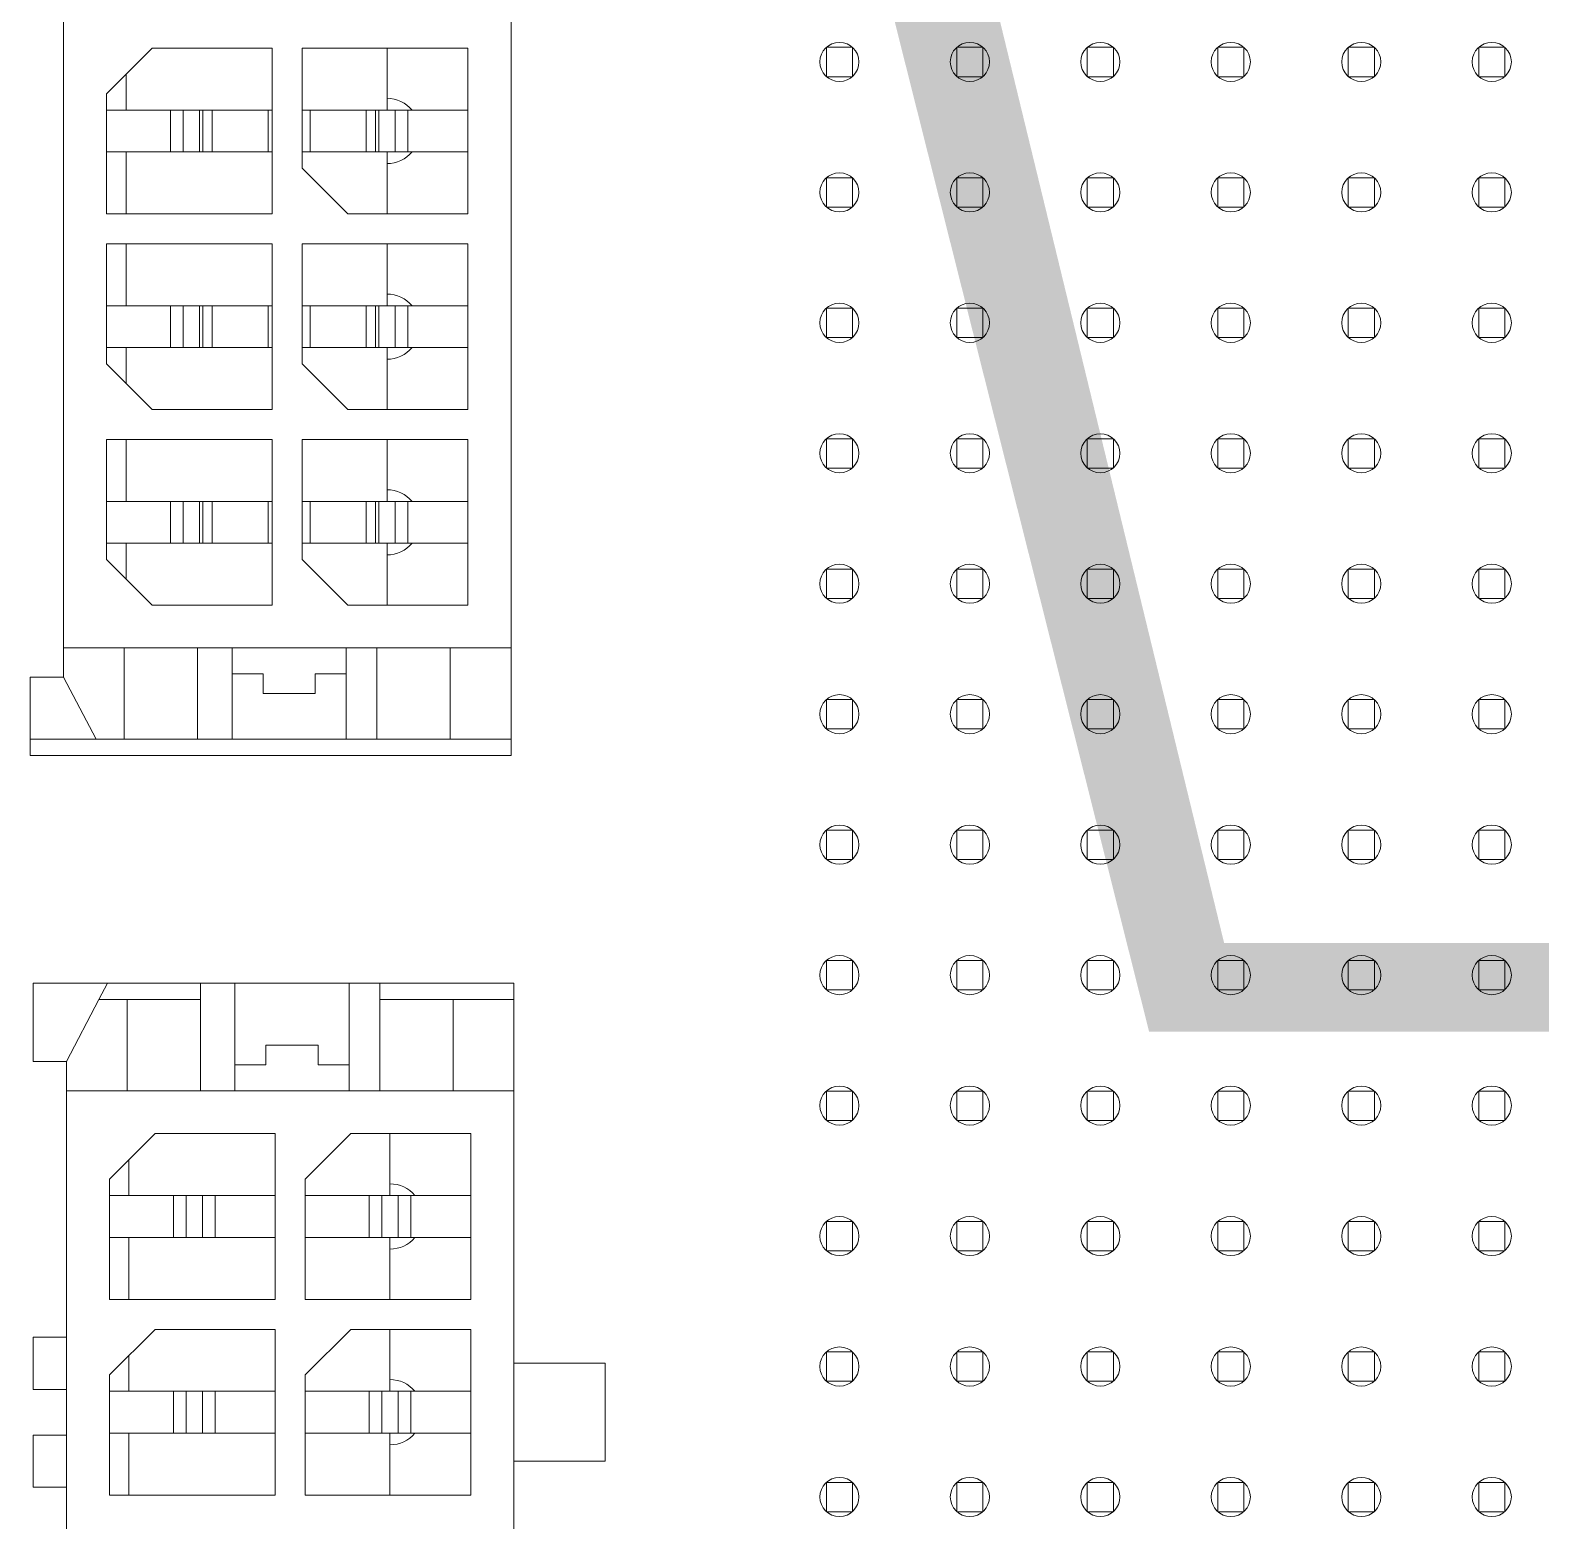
# Model space of a CAD drawing. Extents: x -194 to 239, y -574 to -265.
# Drawn here: x -122.16 to -114.79, y -483.65 to -476.38 of the extents above; entities that cross this region are included whole.
import ezdxf

# ---------------------------------------------------------------- set-up
doc = ezdxf.new("R2010")
doc.units = 0
doc.header["$LTSCALE"] = 0.5
doc.layers.get('0').update_dxf_attribs({"linetype": 'CONTINUOUS'})

msp = doc.modelspace()

# ---------------------------------------------------------------- hatches: boundary and pattern name
at = {"lineweight": 5}
msp.add_hatch(color=256, dxfattribs=at).paths.add_polyline_path([(-120.02046, -468.08319), (-119.4341, -468.08319), (-116.33505, -480.83071), (-68.47953, -480.83071), (-68.48858, -466.93802), (-67.91047, -466.93802), (-67.90142, -481.26275), (-116.70109, -481.26275)])

# ---------------------------------------------------------------- linework, layer by layer
at = {"color": 7, "linetype": 'Continuous', "lineweight": 5}
for p, q in [((-121.99662, -479.39074), (-121.99662, -471.48305)), ((-119.81365, -479.39074), (-119.81365, -471.48305)), ((-121.7866, -476.68748), (-121.56385, -476.46473)), ((-121.56385, -476.46473), (-120.97833, -476.46473)), ((-120.97833, -476.46473), (-120.97833, -477.273)), ((-120.83194, -477.05025), (-120.83194, -476.46473)), ((-120.83194, -476.46473), (-120.02367, -476.46473)), ((-120.41827, -476.46473), (-120.41827, -476.76705)), ((-120.02367, -476.46473), (-120.02367, -477.273)), ((-118.27539, -476.46105), (-118.1481, -476.46105)), ((-118.27539, -476.60423), (-118.27539, -476.46105)), ((-118.1481, -476.46105), (-118.1481, -476.60423)), ((-117.63896, -476.46105), (-117.51167, -476.46105)), ((-117.63896, -476.60423), (-117.63896, -476.46105)), ((-117.51167, -476.46105), (-117.51167, -476.60423)), ((-117.00252, -476.60423), (-117.00252, -476.46105)), ((-117.00252, -476.46105), (-116.87523, -476.46105)), ((-116.87523, -476.46105), (-116.87523, -476.60423)), ((-116.36609, -476.46105), (-116.2388, -476.46105)), ((-116.36609, -476.60423), (-116.36609, -476.46105)), ((-116.2388, -476.46105), (-116.2388, -476.60423)), ((-115.72965, -476.46105), (-115.60236, -476.46105)), ((-115.72965, -476.60423), (-115.72965, -476.46105)), ((-115.60236, -476.46105), (-115.60236, -476.60423)), ((-115.09322, -476.46105), (-114.96593, -476.46105)), ((-115.09322, -476.60423), (-115.09322, -476.46105)), ((-114.96593, -476.46105), (-114.96593, -476.60423)), ((-121.69114, -476.59202), (-121.69114, -476.76705)), ((-118.1481, -476.60423), (-118.27539, -476.60423)), ((-117.51167, -476.60423), (-117.63896, -476.60423)), ((-116.87523, -476.60423), (-117.00252, -476.60423)), ((-116.2388, -476.60423), (-116.36609, -476.60423)), ((-115.60236, -476.60423), (-115.72965, -476.60423)), ((-114.96593, -476.60423), (-115.09322, -476.60423)), ((-121.7866, -477.273), (-121.7866, -476.68748)), ((-121.7866, -476.76705), (-121.47474, -476.76705)), ((-121.27109, -476.76705), (-121.47474, -476.76705)), ((-121.47474, -476.9707), (-121.47474, -476.76705)), ((-121.4127, -476.9707), (-121.4127, -476.76705)), ((-121.33313, -476.9707), (-121.33313, -476.76705)), ((-121.31718, -476.76705), (-121.31718, -476.9707)), ((-121.27109, -476.76705), (-121.27109, -476.9707)), ((-121.27109, -476.76705), (-120.99741, -476.76705)), ((-120.97833, -476.76705), (-120.99741, -476.76705)), ((-120.99741, -476.9707), (-120.99741, -476.76705)), ((-120.79376, -476.76705), (-120.83194, -476.76705)), ((-120.79376, -476.76705), (-120.5201, -476.76705)), ((-120.79376, -476.76705), (-120.79376, -476.9707)), ((-120.41827, -476.76705), (-120.5201, -476.76705)), ((-120.5201, -476.9707), (-120.5201, -476.76705)), ((-120.47399, -476.9707), (-120.47399, -476.76705)), ((-120.45804, -476.9707), (-120.45804, -476.76705)), ((-120.31643, -476.76705), (-120.41827, -476.76705)), ((-120.37849, -476.9707), (-120.37849, -476.76705)), ((-120.31643, -476.76705), (-120.31643, -476.9707)), ((-120.31643, -476.76705), (-120.02367, -476.76705)), ((-121.47474, -476.9707), (-121.7866, -476.9707)), ((-121.69114, -476.9707), (-121.69114, -477.273)), ((-121.47474, -476.9707), (-121.27109, -476.9707)), ((-120.99741, -476.9707), (-121.27109, -476.9707)), ((-120.99741, -476.9707), (-120.97833, -476.9707)), ((-120.83194, -476.9707), (-120.79376, -476.9707)), ((-120.5201, -476.9707), (-120.79376, -476.9707)), ((-120.41827, -476.9707), (-120.5201, -476.9707)), ((-120.41827, -476.9707), (-120.31643, -476.9707)), ((-120.41827, -476.9707), (-120.41827, -477.273)), ((-120.02367, -476.9707), (-120.31643, -476.9707)), ((-120.60919, -477.273), (-120.83194, -477.05025)), ((-118.27539, -477.09747), (-118.1481, -477.09747)), ((-118.27539, -477.24068), (-118.27539, -477.09747)), ((-118.1481, -477.09747), (-118.1481, -477.24068)), ((-117.63896, -477.09747), (-117.51167, -477.09747)), ((-117.63896, -477.24068), (-117.63896, -477.09747)), ((-117.51167, -477.09747), (-117.51167, -477.24068)), ((-117.00252, -477.09747), (-116.87523, -477.09747)), ((-117.00252, -477.24068), (-117.00252, -477.09747)), ((-116.87523, -477.09747), (-116.87523, -477.24068)), ((-116.36609, -477.09747), (-116.2388, -477.09747)), ((-116.36609, -477.24068), (-116.36609, -477.09747)), ((-116.2388, -477.09747), (-116.2388, -477.24068)), ((-115.72965, -477.09747), (-115.60236, -477.09747)), ((-115.72965, -477.24068), (-115.72965, -477.09747)), ((-115.60236, -477.09747), (-115.60236, -477.24068)), ((-115.09322, -477.09747), (-114.96593, -477.09747)), ((-115.09322, -477.24068), (-115.09322, -477.09747)), ((-114.96593, -477.09747), (-114.96593, -477.24068)), ((-118.1481, -477.24068), (-118.27539, -477.24068)), ((-117.51167, -477.24068), (-117.63896, -477.24068)), ((-116.87523, -477.24068), (-117.00252, -477.24068)), ((-116.2388, -477.24068), (-116.36609, -477.24068)), ((-115.60236, -477.24068), (-115.72965, -477.24068)), ((-114.96593, -477.24068), (-115.09322, -477.24068)), ((-120.97833, -477.273), (-121.7866, -477.273)), ((-120.02367, -477.273), (-120.60919, -477.273)), ((-121.7866, -478.0049), (-121.7866, -477.41939)), ((-121.7866, -477.41939), (-120.97833, -477.41939)), ((-121.69114, -477.41939), (-121.69114, -477.72169)), ((-120.97833, -477.41939), (-120.97833, -478.22766)), ((-120.83194, -478.0049), (-120.83194, -477.41939)), ((-120.83194, -477.41939), (-120.02367, -477.41939)), ((-120.41827, -477.41939), (-120.41827, -477.72169)), ((-120.02367, -477.41939), (-120.02367, -478.22766)), ((-121.7866, -477.72169), (-121.47474, -477.72169)), ((-121.27109, -477.72169), (-121.47474, -477.72169)), ((-121.47474, -477.92536), (-121.47474, -477.72169)), ((-121.4127, -477.92536), (-121.4127, -477.72169)), ((-121.33313, -477.92536), (-121.33313, -477.72169)), ((-121.31718, -477.72169), (-121.31718, -477.92536)), ((-121.27109, -477.72169), (-121.27109, -477.92536)), ((-121.27109, -477.72169), (-120.99741, -477.72169)), ((-120.97833, -477.72169), (-120.99741, -477.72169)), ((-120.99741, -477.92536), (-120.99741, -477.72169)), ((-120.79376, -477.72169), (-120.83194, -477.72169)), ((-120.79376, -477.72169), (-120.79376, -477.92536)), ((-120.79376, -477.72169), (-120.5201, -477.72169)), ((-120.41827, -477.72169), (-120.5201, -477.72169)), ((-120.5201, -477.92536), (-120.5201, -477.72169)), ((-120.47399, -477.92536), (-120.47399, -477.72169)), ((-120.45804, -477.92536), (-120.45804, -477.72169)), ((-120.31643, -477.72169), (-120.41827, -477.72169)), ((-120.37849, -477.92536), (-120.37849, -477.72169)), ((-120.31643, -477.72169), (-120.31643, -477.92536)), ((-120.31643, -477.72169), (-120.02367, -477.72169)), ((-118.27539, -477.8771), (-118.27539, -477.7339)), ((-118.27539, -477.7339), (-118.1481, -477.7339)), ((-118.1481, -477.7339), (-118.1481, -477.8771)), ((-117.63896, -477.7339), (-117.51167, -477.7339)), ((-117.63896, -477.8771), (-117.63896, -477.7339)), ((-117.51167, -477.7339), (-117.51167, -477.8771)), ((-117.00252, -477.7339), (-116.87523, -477.7339)), ((-117.00252, -477.8771), (-117.00252, -477.7339)), ((-116.87523, -477.7339), (-116.87523, -477.8771)), ((-116.36609, -477.7339), (-116.2388, -477.7339)), ((-116.36609, -477.8771), (-116.36609, -477.7339)), ((-116.2388, -477.7339), (-116.2388, -477.8771)), ((-115.72965, -477.8771), (-115.72965, -477.7339)), ((-115.72965, -477.7339), (-115.60236, -477.7339)), ((-115.60236, -477.7339), (-115.60236, -477.8771)), ((-115.09322, -477.8771), (-115.09322, -477.7339)), ((-115.09322, -477.7339), (-114.96593, -477.7339)), ((-114.96593, -477.7339), (-114.96593, -477.8771)), ((-118.1481, -477.8771), (-118.27539, -477.8771)), ((-117.51167, -477.8771), (-117.63896, -477.8771)), ((-116.87523, -477.8771), (-117.00252, -477.8771)), ((-116.2388, -477.8771), (-116.36609, -477.8771)), ((-115.60236, -477.8771), (-115.72965, -477.8771)), ((-114.96593, -477.8771), (-115.09322, -477.8771)), ((-121.47474, -477.92536), (-121.7866, -477.92536)), ((-121.69114, -477.92536), (-121.69114, -478.10037)), ((-121.47474, -477.92536), (-121.27109, -477.92536)), ((-120.99741, -477.92536), (-121.27109, -477.92536)), ((-120.99741, -477.92536), (-120.97833, -477.92536)), ((-120.83194, -477.92536), (-120.79376, -477.92536)), ((-120.5201, -477.92536), (-120.79376, -477.92536)), ((-120.41827, -477.92536), (-120.5201, -477.92536)), ((-120.41827, -477.92536), (-120.31643, -477.92536)), ((-120.41827, -477.92536), (-120.41827, -478.22766)), ((-120.02367, -477.92536), (-120.31643, -477.92536)), ((-121.56385, -478.22766), (-121.7866, -478.0049)), ((-120.60919, -478.22766), (-120.83194, -478.0049)), ((-120.97833, -478.22766), (-121.56385, -478.22766)), ((-120.02367, -478.22766), (-120.60919, -478.22766)), ((-121.7866, -478.37404), (-120.97833, -478.37404)), ((-121.7866, -478.95956), (-121.7866, -478.37404)), ((-121.69114, -478.37404), (-121.69114, -478.67634)), ((-120.97833, -478.37404), (-120.97833, -479.18231)), ((-120.83194, -478.95956), (-120.83194, -478.37404)), ((-120.83194, -478.37404), (-120.02367, -478.37404)), ((-120.41827, -478.37404), (-120.41827, -478.67634)), ((-120.02367, -478.37404), (-120.02367, -479.18231)), ((-118.27539, -478.37035), (-118.1481, -478.37035)), ((-118.27539, -478.51355), (-118.27539, -478.37035)), ((-118.1481, -478.37035), (-118.1481, -478.51355)), ((-117.63896, -478.37035), (-117.51167, -478.37035)), ((-117.63896, -478.51355), (-117.63896, -478.37035)), ((-117.51167, -478.37035), (-117.51167, -478.51355)), ((-117.00252, -478.37035), (-116.87523, -478.37035)), ((-117.00252, -478.51355), (-117.00252, -478.37035)), ((-116.87523, -478.37035), (-116.87523, -478.51355)), ((-116.36609, -478.37035), (-116.2388, -478.37035)), ((-116.36609, -478.51355), (-116.36609, -478.37035)), ((-116.2388, -478.37035), (-116.2388, -478.51355)), ((-115.72965, -478.51355), (-115.72965, -478.37035)), ((-115.72965, -478.37035), (-115.60236, -478.37035)), ((-115.60236, -478.37035), (-115.60236, -478.51355)), ((-115.09322, -478.51355), (-115.09322, -478.37035)), ((-115.09322, -478.37035), (-114.96593, -478.37035)), ((-114.96593, -478.37035), (-114.96593, -478.51355)), ((-118.1481, -478.51355), (-118.27539, -478.51355)), ((-117.51167, -478.51355), (-117.63896, -478.51355)), ((-116.87523, -478.51355), (-117.00252, -478.51355)), ((-116.2388, -478.51355), (-116.36609, -478.51355)), ((-115.60236, -478.51355), (-115.72965, -478.51355)), ((-114.96593, -478.51355), (-115.09322, -478.51355)), ((-121.7866, -478.67634), (-121.47474, -478.67634)), ((-121.27109, -478.67634), (-121.47474, -478.67634)), ((-121.47474, -478.87999), (-121.47474, -478.67634)), ((-121.4127, -478.87999), (-121.4127, -478.67634)), ((-121.33313, -478.87999), (-121.33313, -478.67634)), ((-121.31718, -478.67634), (-121.31718, -478.87999)), ((-121.27109, -478.67634), (-121.27109, -478.87999)), ((-121.27109, -478.67634), (-120.99741, -478.67634)), ((-120.97833, -478.67634), (-120.99741, -478.67634)), ((-120.99741, -478.87999), (-120.99741, -478.67634)), ((-120.79376, -478.67634), (-120.83194, -478.67634)), ((-120.79376, -478.67634), (-120.79376, -478.87999)), ((-120.79376, -478.67634), (-120.5201, -478.67634)), ((-120.41827, -478.67634), (-120.5201, -478.67634)), ((-120.5201, -478.87999), (-120.5201, -478.67634)), ((-120.47399, -478.87999), (-120.47399, -478.67634)), ((-120.45804, -478.87999), (-120.45804, -478.67634)), ((-120.31643, -478.67634), (-120.41827, -478.67634)), ((-120.37849, -478.87999), (-120.37849, -478.67634)), ((-120.31643, -478.67634), (-120.31643, -478.87999)), ((-120.31643, -478.67634), (-120.02367, -478.67634)), ((-121.47474, -478.87999), (-121.7866, -478.87999)), ((-121.69114, -478.87999), (-121.69114, -479.05502)), ((-121.47474, -478.87999), (-121.27109, -478.87999)), ((-120.99741, -478.87999), (-121.27109, -478.87999)), ((-120.99741, -478.87999), (-120.97833, -478.87999)), ((-120.83194, -478.87999), (-120.79376, -478.87999)), ((-120.5201, -478.87999), (-120.79376, -478.87999)), ((-120.41827, -478.87999), (-120.5201, -478.87999)), ((-120.41827, -478.87999), (-120.41827, -479.18231)), ((-120.41827, -478.87999), (-120.31643, -478.87999)), ((-120.02367, -478.87999), (-120.31643, -478.87999)), ((-121.56385, -479.18231), (-121.7866, -478.95956)), ((-120.60919, -479.18231), (-120.83194, -478.95956)), ((-118.27539, -479.00677), (-118.1481, -479.00677)), ((-118.27539, -479.14997), (-118.27539, -479.00677)), ((-118.1481, -479.00677), (-118.1481, -479.14997)), ((-117.63896, -479.00677), (-117.51167, -479.00677)), ((-117.63896, -479.14997), (-117.63896, -479.00677)), ((-117.51167, -479.00677), (-117.51167, -479.14997)), ((-117.00252, -479.00677), (-116.87523, -479.00677)), ((-117.00252, -479.14997), (-117.00252, -479.00677)), ((-116.87523, -479.00677), (-116.87523, -479.14997)), ((-116.36609, -479.00677), (-116.2388, -479.00677)), ((-116.36609, -479.14997), (-116.36609, -479.00677)), ((-116.2388, -479.00677), (-116.2388, -479.14997)), ((-115.72965, -479.00677), (-115.60236, -479.00677)), ((-115.72965, -479.14997), (-115.72965, -479.00677)), ((-115.60236, -479.00677), (-115.60236, -479.14997)), ((-115.09322, -479.00677), (-114.96593, -479.00677)), ((-115.09322, -479.14997), (-115.09322, -479.00677)), ((-114.96593, -479.00677), (-114.96593, -479.14997)), ((-118.1481, -479.14997), (-118.27539, -479.14997)), ((-117.51167, -479.14997), (-117.63896, -479.14997)), ((-116.87523, -479.14997), (-117.00252, -479.14997)), ((-116.2388, -479.14997), (-116.36609, -479.14997)), ((-115.60236, -479.14997), (-115.72965, -479.14997)), ((-114.96593, -479.14997), (-115.09322, -479.14997)), ((-120.97833, -479.18231), (-121.56385, -479.18231)), ((-120.02367, -479.18231), (-120.60919, -479.18231)), ((-121.99662, -479.53395), (-121.99662, -479.39074)), ((-121.99662, -479.39074), (-121.70068, -479.39074)), ((-121.70068, -479.39074), (-121.70068, -479.83625)), ((-121.70068, -479.39074), (-120.1096, -479.39074)), ((-121.34269, -479.39074), (-121.34269, -479.83625)), ((-121.17404, -479.83625), (-121.17404, -479.39074)), ((-120.61716, -479.39074), (-120.61716, -479.83625)), ((-120.46758, -479.39074), (-120.46758, -479.83625)), ((-120.1096, -479.83625), (-120.1096, -479.39074)), ((-120.1096, -479.39074), (-119.81365, -479.39074)), ((-119.81365, -479.39074), (-119.81365, -479.83625)), ((-121.99662, -479.53395), (-122.15891, -479.53395)), ((-122.15891, -479.53395), (-122.15891, -479.83625)), ((-121.83751, -479.83625), (-121.99662, -479.53395)), ((-121.17404, -479.51803), (-121.02289, -479.51803)), ((-121.02289, -479.51803), (-121.02289, -479.61349)), ((-120.76831, -479.51803), (-120.61716, -479.51803)), ((-120.76831, -479.61349), (-120.76831, -479.51803)), ((-121.02289, -479.61349), (-120.76831, -479.61349)), ((-118.27539, -479.64322), (-118.1481, -479.64322)), ((-118.27539, -479.78642), (-118.27539, -479.64322)), ((-118.1481, -479.64322), (-118.1481, -479.78642)), ((-117.63896, -479.64322), (-117.51167, -479.64322)), ((-117.63896, -479.78642), (-117.63896, -479.64322)), ((-117.51167, -479.64322), (-117.51167, -479.78642)), ((-117.00252, -479.64322), (-116.87523, -479.64322)), ((-117.00252, -479.78642), (-117.00252, -479.64322)), ((-116.87523, -479.64322), (-116.87523, -479.78642)), ((-116.36609, -479.64322), (-116.2388, -479.64322)), ((-116.36609, -479.78642), (-116.36609, -479.64322)), ((-116.2388, -479.64322), (-116.2388, -479.78642)), ((-115.72965, -479.64322), (-115.60236, -479.64322)), ((-115.72965, -479.78642), (-115.72965, -479.64322)), ((-115.60236, -479.64322), (-115.60236, -479.78642)), ((-115.09322, -479.64322), (-114.96593, -479.64322)), ((-115.09322, -479.78642), (-115.09322, -479.64322)), ((-114.96593, -479.64322), (-114.96593, -479.78642)), ((-118.1481, -479.78642), (-118.27539, -479.78642)), ((-117.51167, -479.78642), (-117.63896, -479.78642)), ((-116.87523, -479.78642), (-117.00252, -479.78642)), ((-116.2388, -479.78642), (-116.36609, -479.78642)), ((-115.60236, -479.78642), (-115.72965, -479.78642)), ((-114.96593, -479.78642), (-115.09322, -479.78642)), ((-122.15891, -479.91579), (-122.15891, -479.83625)), ((-121.83751, -479.83625), (-122.15891, -479.83625)), ((-121.70068, -479.83625), (-121.83751, -479.83625)), ((-121.34269, -479.83625), (-121.70068, -479.83625)), ((-121.17404, -479.83625), (-121.34269, -479.83625)), ((-120.61716, -479.83625), (-121.17404, -479.83625)), ((-120.46758, -479.83625), (-120.61716, -479.83625)), ((-120.1096, -479.83625), (-120.46758, -479.83625)), ((-119.81365, -479.83625), (-120.1096, -479.83625)), ((-119.81365, -479.91579), (-119.81365, -479.83625)), ((-122.15891, -479.91579), (-119.81365, -479.91579)), ((-118.27539, -480.27964), (-118.1481, -480.27964)), ((-118.27539, -480.42285), (-118.27539, -480.27964)), ((-118.1481, -480.27964), (-118.1481, -480.42285)), ((-117.63896, -480.42285), (-117.63896, -480.27964)), ((-117.63896, -480.27964), (-117.51167, -480.27964)), ((-117.51167, -480.27964), (-117.51167, -480.42285)), ((-117.00252, -480.27964), (-116.87523, -480.27964)), ((-117.00252, -480.42285), (-117.00252, -480.27964)), ((-116.87523, -480.27964), (-116.87523, -480.42285)), ((-116.36609, -480.42285), (-116.36609, -480.27964)), ((-116.36609, -480.27964), (-116.2388, -480.27964)), ((-116.2388, -480.27964), (-116.2388, -480.42285)), ((-115.72965, -480.27964), (-115.60236, -480.27964)), ((-115.72965, -480.42285), (-115.72965, -480.27964)), ((-115.60236, -480.27964), (-115.60236, -480.42285)), ((-115.09322, -480.27964), (-114.96593, -480.27964)), ((-115.09322, -480.42285), (-115.09322, -480.27964)), ((-114.96593, -480.27964), (-114.96593, -480.42285)), ((-118.1481, -480.42285), (-118.27539, -480.42285)), ((-117.51167, -480.42285), (-117.63896, -480.42285)), ((-116.87523, -480.42285), (-117.00252, -480.42285)), ((-116.2388, -480.42285), (-116.36609, -480.42285)), ((-115.60236, -480.42285), (-115.72965, -480.42285)), ((-114.96593, -480.42285), (-115.09322, -480.42285)), ((-118.27539, -480.91609), (-118.1481, -480.91609)), ((-118.27539, -481.05927), (-118.27539, -480.91609)), ((-118.1481, -480.91609), (-118.1481, -481.05927)), ((-117.63896, -480.91609), (-117.51167, -480.91609)), ((-117.63896, -481.05927), (-117.63896, -480.91609)), ((-117.51167, -480.91609), (-117.51167, -481.05927)), ((-117.00252, -480.91609), (-116.87523, -480.91609)), ((-117.00252, -481.05927), (-117.00252, -480.91609)), ((-116.87523, -480.91609), (-116.87523, -481.05927)), ((-116.36609, -480.91609), (-116.2388, -480.91609)), ((-116.36609, -481.05927), (-116.36609, -480.91609)), ((-116.2388, -480.91609), (-116.2388, -481.05927)), ((-115.72965, -481.05927), (-115.72965, -480.91609)), ((-115.72965, -480.91609), (-115.60236, -480.91609)), ((-115.60236, -480.91609), (-115.60236, -481.05927)), ((-115.09322, -480.91609), (-114.96593, -480.91609)), ((-115.09322, -481.05927), (-115.09322, -480.91609)), ((-114.96593, -480.91609), (-114.96593, -481.05927)), ((-122.14491, -481.02701), (-122.14491, -481.40887)), ((-122.14491, -481.02701), (-121.78163, -481.02701)), ((-121.78163, -481.02701), (-121.82351, -481.10658)), ((-121.78163, -481.02701), (-121.32868, -481.02701)), ((-121.16004, -481.02701), (-121.32868, -481.02701)), ((-121.32868, -481.10658), (-121.32868, -481.02701)), ((-121.16004, -481.02701), (-121.16004, -481.55208)), ((-121.16004, -481.02701), (-120.60314, -481.02701)), ((-120.60314, -481.55208), (-120.60314, -481.02701)), ((-120.45358, -481.02701), (-120.60314, -481.02701)), ((-120.45358, -481.02701), (-119.79965, -481.02701)), ((-120.45358, -481.02701), (-120.45358, -481.10658)), ((-119.79965, -481.10658), (-119.79965, -481.02701)), ((-118.1481, -481.05927), (-118.27539, -481.05927)), ((-117.51167, -481.05927), (-117.63896, -481.05927)), ((-116.87523, -481.05927), (-117.00252, -481.05927)), ((-116.2388, -481.05927), (-116.36609, -481.05927)), ((-115.60236, -481.05927), (-115.72965, -481.05927)), ((-114.96593, -481.05927), (-115.09322, -481.05927)), ((-121.98263, -481.40887), (-121.82351, -481.10658)), ((-121.82351, -481.10658), (-121.68668, -481.10658)), ((-121.68668, -481.10658), (-121.32868, -481.10658)), ((-121.68668, -481.10658), (-121.68668, -481.55208)), ((-121.32868, -481.10658), (-121.32868, -481.55208)), ((-120.0956, -481.10658), (-120.45358, -481.10658)), ((-120.45358, -481.55208), (-120.45358, -481.10658)), ((-120.0956, -481.10658), (-119.79965, -481.10658)), ((-120.0956, -481.55208), (-120.0956, -481.10658)), ((-119.79965, -481.10658), (-119.79965, -481.55208)), ((-121.00887, -481.32933), (-120.75431, -481.32933)), ((-121.00887, -481.42479), (-121.00887, -481.32933)), ((-120.75431, -481.32933), (-120.75431, -481.42479)), ((-122.14491, -481.40887), (-121.98263, -481.40887)), ((-121.98263, -481.55208), (-121.98263, -481.40887)), ((-121.16004, -481.42479), (-121.00887, -481.42479)), ((-120.75431, -481.42479), (-120.60314, -481.42479)), ((-121.98263, -481.55208), (-121.98263, -484.68651)), ((-121.68668, -481.55208), (-121.98263, -481.55208)), ((-120.0956, -481.55208), (-121.68668, -481.55208)), ((-119.79965, -481.55208), (-120.0956, -481.55208)), ((-119.79965, -481.55208), (-119.79965, -484.68651)), ((-118.27539, -481.55251), (-118.1481, -481.55251)), ((-118.27539, -481.69572), (-118.27539, -481.55251)), ((-118.1481, -481.55251), (-118.1481, -481.69572)), ((-117.63896, -481.55251), (-117.51167, -481.55251)), ((-117.63896, -481.69572), (-117.63896, -481.55251)), ((-117.51167, -481.55251), (-117.51167, -481.69572)), ((-117.00252, -481.69572), (-117.00252, -481.55251)), ((-117.00252, -481.55251), (-116.87523, -481.55251)), ((-116.87523, -481.55251), (-116.87523, -481.69572)), ((-116.36609, -481.69572), (-116.36609, -481.55251)), ((-116.36609, -481.55251), (-116.2388, -481.55251)), ((-116.2388, -481.55251), (-116.2388, -481.69572)), ((-115.72965, -481.69572), (-115.72965, -481.55251)), ((-115.72965, -481.55251), (-115.60236, -481.55251)), ((-115.60236, -481.55251), (-115.60236, -481.69572)), ((-115.09322, -481.55251), (-114.96593, -481.55251)), ((-115.09322, -481.69572), (-115.09322, -481.55251)), ((-114.96593, -481.55251), (-114.96593, -481.69572)), ((-118.1481, -481.69572), (-118.27539, -481.69572)), ((-117.51167, -481.69572), (-117.63896, -481.69572)), ((-116.87523, -481.69572), (-117.00252, -481.69572)), ((-116.2388, -481.69572), (-116.36609, -481.69572)), ((-115.60236, -481.69572), (-115.72965, -481.69572)), ((-114.96593, -481.69572), (-115.09322, -481.69572)), ((-121.7726, -481.98326), (-121.54985, -481.76051)), ((-121.54985, -481.76051), (-120.96433, -481.76051)), ((-120.96433, -481.76051), (-120.96433, -482.56878)), ((-120.81794, -481.98326), (-120.59519, -481.76051)), ((-120.59519, -481.76051), (-120.00968, -481.76051)), ((-120.40427, -482.06281), (-120.40427, -481.76051)), ((-120.00968, -481.76051), (-120.00968, -482.56878)), ((-121.67712, -481.8878), (-121.67712, -482.06281)), ((-121.7726, -482.56878), (-121.7726, -481.98326)), ((-120.81794, -482.56878), (-120.81794, -481.98326)), ((-121.7726, -482.06281), (-121.46074, -482.06281)), ((-121.25709, -482.06281), (-121.46074, -482.06281)), ((-121.46074, -482.26648), (-121.46074, -482.06281)), ((-121.39868, -482.26648), (-121.39868, -482.06281)), ((-121.31913, -482.26648), (-121.31913, -482.06281)), ((-121.25709, -482.06281), (-121.25709, -482.26648)), ((-121.25709, -482.06281), (-120.96433, -482.06281)), ((-120.81794, -482.06281), (-120.50609, -482.06281)), ((-120.40427, -482.06281), (-120.50609, -482.06281)), ((-120.50609, -482.26648), (-120.50609, -482.06281)), ((-120.44404, -482.06281), (-120.44404, -482.26648)), ((-120.30243, -482.06281), (-120.40427, -482.06281)), ((-120.36448, -482.26648), (-120.36448, -482.06281)), ((-120.30243, -482.06281), (-120.30243, -482.26648)), ((-120.30243, -482.06281), (-120.00968, -482.06281)), ((-118.27539, -482.18896), (-118.1481, -482.18896)), ((-118.27539, -482.33214), (-118.27539, -482.18896)), ((-118.1481, -482.18896), (-118.1481, -482.33214)), ((-117.63896, -482.18896), (-117.51167, -482.18896)), ((-117.63896, -482.33214), (-117.63896, -482.18896)), ((-117.51167, -482.18896), (-117.51167, -482.33214)), ((-117.00252, -482.18896), (-116.87523, -482.18896)), ((-117.00252, -482.33214), (-117.00252, -482.18896)), ((-116.87523, -482.18896), (-116.87523, -482.33214)), ((-116.36609, -482.33214), (-116.36609, -482.18896)), ((-116.36609, -482.18896), (-116.2388, -482.18896)), ((-116.2388, -482.18896), (-116.2388, -482.33214)), ((-115.72965, -482.33214), (-115.72965, -482.18896)), ((-115.72965, -482.18896), (-115.60236, -482.18896)), ((-115.60236, -482.18896), (-115.60236, -482.33214)), ((-115.09322, -482.18896), (-114.96593, -482.18896)), ((-115.09322, -482.33214), (-115.09322, -482.18896)), ((-114.96593, -482.18896), (-114.96593, -482.33214)), ((-121.46074, -482.26648), (-121.7726, -482.26648)), ((-121.67712, -482.26648), (-121.67712, -482.56878)), ((-121.25709, -482.26648), (-121.46074, -482.26648)), ((-120.96433, -482.26648), (-121.25709, -482.26648)), ((-120.50609, -482.26648), (-120.81794, -482.26648)), ((-120.40427, -482.26648), (-120.50609, -482.26648)), ((-120.40427, -482.56878), (-120.40427, -482.26648)), ((-120.30243, -482.26648), (-120.40427, -482.26648)), ((-120.00968, -482.26648), (-120.30243, -482.26648)), ((-118.1481, -482.33214), (-118.27539, -482.33214)), ((-117.51167, -482.33214), (-117.63896, -482.33214)), ((-116.87523, -482.33214), (-117.00252, -482.33214)), ((-116.2388, -482.33214), (-116.36609, -482.33214)), ((-115.60236, -482.33214), (-115.72965, -482.33214)), ((-114.96593, -482.33214), (-115.09322, -482.33214)), ((-120.96433, -482.56878), (-121.7726, -482.56878)), ((-120.00968, -482.56878), (-120.81794, -482.56878)), ((-121.98263, -482.75335), (-122.14491, -482.75335)), ((-122.14491, -483.00791), (-122.14491, -482.75335)), ((-121.7726, -482.9379), (-121.54985, -482.71515)), ((-121.54985, -482.71515), (-120.96433, -482.71515)), ((-120.96433, -482.71515), (-120.96433, -483.52344)), ((-120.81794, -482.9379), (-120.59519, -482.71515)), ((-120.59519, -482.71515), (-120.00968, -482.71515)), ((-120.40427, -483.01747), (-120.40427, -482.71515)), ((-120.00968, -482.71515), (-120.00968, -483.52344)), ((-121.67712, -482.84244), (-121.67712, -483.01747)), ((-118.27539, -482.96859), (-118.27539, -482.82538)), ((-118.27539, -482.82538), (-118.1481, -482.82538)), ((-118.1481, -482.82538), (-118.1481, -482.96859)), ((-117.63896, -482.82538), (-117.51167, -482.82538)), ((-117.63896, -482.96859), (-117.63896, -482.82538)), ((-117.51167, -482.82538), (-117.51167, -482.96859)), ((-117.00252, -482.82538), (-116.87523, -482.82538)), ((-117.00252, -482.96859), (-117.00252, -482.82538)), ((-116.87523, -482.82538), (-116.87523, -482.96859)), ((-116.36609, -482.96859), (-116.36609, -482.82538)), ((-116.36609, -482.82538), (-116.2388, -482.82538)), ((-116.2388, -482.82538), (-116.2388, -482.96859)), ((-115.72965, -482.82538), (-115.60236, -482.82538)), ((-115.72965, -482.96859), (-115.72965, -482.82538)), ((-115.60236, -482.82538), (-115.60236, -482.96859)), ((-115.09322, -482.82538), (-114.96593, -482.82538)), ((-115.09322, -482.96859), (-115.09322, -482.82538)), ((-114.96593, -482.82538), (-114.96593, -482.96859)), ((-119.35415, -482.88064), (-119.79965, -482.88064)), ((-119.35415, -483.35795), (-119.35415, -482.88064)), ((-121.7726, -483.52344), (-121.7726, -482.9379)), ((-120.81794, -483.52344), (-120.81794, -482.9379)), ((-118.1481, -482.96859), (-118.27539, -482.96859)), ((-117.51167, -482.96859), (-117.63896, -482.96859)), ((-116.87523, -482.96859), (-117.00252, -482.96859)), ((-116.2388, -482.96859), (-116.36609, -482.96859)), ((-115.60236, -482.96859), (-115.72965, -482.96859)), ((-114.96593, -482.96859), (-115.09322, -482.96859)), ((-122.14491, -483.00791), (-121.98263, -483.00791)), ((-121.7726, -483.01747), (-121.46074, -483.01747)), ((-121.25709, -483.01747), (-121.46074, -483.01747)), ((-121.46074, -483.22112), (-121.46074, -483.01747)), ((-121.39868, -483.22112), (-121.39868, -483.01747)), ((-121.31913, -483.22112), (-121.31913, -483.01747)), ((-121.25709, -483.01747), (-121.25709, -483.22112)), ((-121.25709, -483.01747), (-120.96433, -483.01747)), ((-120.81794, -483.01747), (-120.50609, -483.01747)), ((-120.40427, -483.01747), (-120.50609, -483.01747)), ((-120.50609, -483.22112), (-120.50609, -483.01747)), ((-120.44404, -483.01747), (-120.44404, -483.22112)), ((-120.30243, -483.01747), (-120.40427, -483.01747)), ((-120.36448, -483.22112), (-120.36448, -483.01747)), ((-120.30243, -483.01747), (-120.30243, -483.22112)), ((-120.30243, -483.01747), (-120.00968, -483.01747)), ((-121.46074, -483.22112), (-121.7726, -483.22112)), ((-121.67712, -483.22112), (-121.67712, -483.52344)), ((-121.25709, -483.22112), (-121.46074, -483.22112)), ((-120.96433, -483.22112), (-121.25709, -483.22112)), ((-120.50609, -483.22112), (-120.81794, -483.22112)), ((-120.40427, -483.22112), (-120.50609, -483.22112)), ((-120.30243, -483.22112), (-120.40427, -483.22112)), ((-120.40427, -483.52344), (-120.40427, -483.22112)), ((-120.00968, -483.22112), (-120.30243, -483.22112)), ((-122.14491, -483.48524), (-122.14491, -483.23068)), ((-121.98263, -483.23068), (-122.14491, -483.23068)), ((-119.35415, -483.35795), (-119.79965, -483.35795)), ((-122.14491, -483.48524), (-121.98263, -483.48524)), ((-118.27539, -483.46181), (-118.1481, -483.46181)), ((-118.27539, -483.60501), (-118.27539, -483.46181)), ((-118.1481, -483.46181), (-118.1481, -483.60501)), ((-117.63896, -483.46181), (-117.51167, -483.46181)), ((-117.63896, -483.60501), (-117.63896, -483.46181)), ((-117.51167, -483.46181), (-117.51167, -483.60501)), ((-117.00252, -483.46181), (-116.87523, -483.46181)), ((-117.00252, -483.60501), (-117.00252, -483.46181)), ((-116.87523, -483.46181), (-116.87523, -483.60501)), ((-116.36609, -483.60501), (-116.36609, -483.46181)), ((-116.36609, -483.46181), (-116.2388, -483.46181)), ((-116.2388, -483.46181), (-116.2388, -483.60501)), ((-115.72965, -483.46181), (-115.60236, -483.46181)), ((-115.72965, -483.60501), (-115.72965, -483.46181)), ((-115.60236, -483.46181), (-115.60236, -483.60501)), ((-115.09322, -483.46181), (-114.96593, -483.46181)), ((-115.09322, -483.60501), (-115.09322, -483.46181)), ((-114.96593, -483.46181), (-114.96593, -483.60501)), ((-120.96433, -483.52344), (-121.7726, -483.52344)), ((-120.00968, -483.52344), (-120.81794, -483.52344)), ((-118.1481, -483.60501), (-118.27539, -483.60501)), ((-117.51167, -483.60501), (-117.63896, -483.60501)), ((-116.87523, -483.60501), (-117.00252, -483.60501)), ((-116.2388, -483.60501), (-116.36609, -483.60501)), ((-115.60236, -483.60501), (-115.72965, -483.60501)), ((-114.96593, -483.60501), (-115.09322, -483.60501))]:
    msp.add_line(p, q, dxfattribs=at)
for centre in [(-118.21175, -476.5322), (-117.57531, -476.5322), (-116.93888, -476.5322), (-116.30244, -476.5322), (-115.66601, -476.5322), (-115.02958, -476.5322), (-118.21175, -477.16863), (-117.57531, -477.16863), (-116.93888, -477.16863), (-116.30244, -477.16863), (-115.66601, -477.16863), (-115.02958, -477.16863), (-118.21175, -477.80507), (-117.57531, -477.80507), (-116.93888, -477.80507), (-116.30244, -477.80507), (-115.66601, -477.80507), (-115.02958, -477.80507), (-118.21175, -478.4415), (-117.57531, -478.4415), (-116.93888, -478.4415), (-116.30244, -478.4415), (-115.66601, -478.4415), (-115.02958, -478.4415), (-118.21175, -479.07793), (-117.57531, -479.07793), (-116.93888, -479.07793), (-116.30244, -479.07793), (-115.66601, -479.07793), (-115.02958, -479.07793), (-118.21175, -479.71437), (-117.57531, -479.71437), (-116.93888, -479.71437), (-116.30244, -479.71437), (-115.66601, -479.71437), (-115.02958, -479.71437), (-118.21175, -480.3508), (-117.57531, -480.3508), (-116.93888, -480.3508), (-116.30244, -480.3508), (-115.66601, -480.3508), (-115.02958, -480.3508), (-118.21175, -480.98724), (-117.57531, -480.98724), (-116.93888, -480.98724), (-116.30244, -480.98724), (-115.66601, -480.98724), (-115.02958, -480.98724), (-118.21175, -481.62367), (-117.57531, -481.62367), (-116.93888, -481.62367), (-116.30244, -481.62367), (-115.66601, -481.62367), (-115.02958, -481.62367), (-118.21175, -482.2601), (-117.57531, -482.2601), (-116.93888, -482.2601), (-116.30244, -482.2601), (-115.66601, -482.2601), (-115.02958, -482.2601), (-118.21175, -482.89654), (-117.57531, -482.89654), (-116.93888, -482.89654), (-116.30244, -482.89654), (-115.66601, -482.89654), (-115.02958, -482.89654), (-118.21175, -483.53297), (-117.57531, -483.53297), (-116.93888, -483.53297), (-116.30244, -483.53297), (-115.66601, -483.53297), (-115.02958, -483.53297)]:
    msp.add_circle(centre, 0.09547, dxfattribs=at)
for centre, start, end in [((-120.41826, -476.86887), 39.791819, 90), ((-120.41826, -476.86887), 270, 320.208181), ((-120.41826, -477.82352), 39.791819, 90), ((-120.41826, -477.82352), 270, 320.208181), ((-120.41826, -478.77817), 39.791819, 90), ((-120.41826, -478.77817), 270, 320.208181), ((-120.40426, -482.16464), 39.791819, 90), ((-120.40426, -482.16464), 270, 320.208181), ((-120.40426, -483.11929), 39.791819, 90), ((-120.40426, -483.11929), 270, 320.208181)]:
    msp.add_arc(centre, 0.15911, start, end, dxfattribs=at)

doc.saveas('drawing.dxf')
